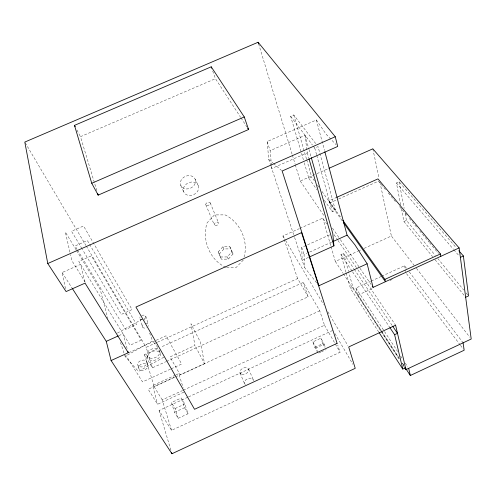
<?xml version="1.0" encoding="UTF-8"?>
<svg xmlns="http://www.w3.org/2000/svg" width="496" height="496" viewBox="0 0 496 496"><rect width="100%" height="100%" fill="white"/><g stroke="black" fill="none" stroke-linecap="round" stroke-linejoin="round"><path stroke-width="0.37" stroke-dasharray="2.48 1.86" d="M244.038 257.095C248.75 241.081 240.083 222.084 225.041 214.88L214.433 214.917L207.099 222.847C201.63 239.401 209.572 260.028 225.73 267.276M218.19 251.925L222.921 246.754L229.815 246.723L230.882 248.887L233.002 253.995L228.278 259.11L221.414 259.191L218.19 251.925L221.414 259.191M219.22 254.107L223.969 248.924L230.882 248.887M220.385 257.002L227.23 256.934L231.93 251.832L229.815 246.723M243.319 260.028L236.313 267.325L226.368 267.642M117.403 333.101L142.135 319.244M120.491 342.432L125.097 356.37L152.545 340.994L157.914 347.522M163.897 357.176L138.434 371.436L125.097 356.37M317.849 352.681L316.175 347.938L324.241 344.212L320.875 338.204L312.877 341.893L314.793 347.312L316.987 351.342M318.754 353.053L320.751 352.129M321.42 351.819L326.089 349.661M178.182 418.314L188.058 413.745L184.822 404.035L181.288 397.984L171.442 402.523L174.542 412.312L178.182 418.314L175.063 408.537L171.442 402.523M187.86 397.215L159.061 410.49L171.554 430.348L340.058 352.228L337.751 345.042M204.569 363.773L180.277 374.951L170.01 356.915L194.965 345.489L190.972 323.789L200.403 342.104L204.569 363.773L194.965 345.489M171.554 430.348L162.235 399.888L182.547 390.544M183.247 390.222L324.508 325.24L319.74 310.794L303.242 282.422L160.648 347.25M175.02 376.935L148.18 389.242L157.579 404.271L184.462 391.89M188.561 396.887L333.021 330.299M175.063 408.537L184.822 404.035M314.793 347.312L322.729 343.647L320.875 338.204M174.542 412.312L184.518 407.706L181.288 397.984M175.336 375.174L152.681 385.553L157.579 404.271M176.024 374.858L178.771 373.6L183.129 387.605M162.235 399.888L154.132 386.694L319.74 310.794M381.548 331.471L357.852 295.194L373.234 288.145M390.011 280.451L392.113 279.49M157.833 348.527L144.491 354.59L152.433 367.834L165.732 361.764M166.433 361.448L308.121 296.794L303.242 282.422M170.469 369.136L142.538 381.908L125.643 354.962M171.163 368.819L181.641 364.027L166.005 335.823L156.166 340.287M378.746 332.029L350.492 288.486L352.947 287.364L348.645 271.839M357.852 295.194L355.892 288.052L370.506 281.362M371.2 281.046L380.947 276.588M381.641 276.266L404.6 265.757L406.472 268.224M152.433 367.834L146.159 347.324L156.724 342.525M157.43 342.209L297.619 278.566L308.121 296.794M331.086 246.754L335.346 261.442L357.765 251.267M358.465 250.945L360.567 249.996M364.07 248.403L391.387 236.003L414.061 265.261M308.369 257.443L302.151 260.257L301.742 247.448L329.958 234.726M401.419 208.673L403.918 221.526L406.46 220.373L435.296 255.471M345.929 272.242L340.957 254.516L343.523 253.351L353.89 268.708M128.755 352.724L155.465 340.609M118.823 335.674L123.008 333.789L127.472 349.823M316.603 282.788L304.532 267.449L304.073 254.591L306.894 253.32M309.715 252.042L331.57 242.172M324.353 200.353L332.339 211.693L335.395 210.323L318.023 146.599L314.737 148.05L312.889 145.607M400.687 204.891L396.428 182.968L399.088 181.772L456.301 247.802M297.619 278.566L282.943 235.997L299.138 228.73M299.844 228.414L322.778 218.116L326.684 223.857M342.104 220.658L329.586 203.038L328.966 200.806L335.972 197.675M329.586 203.038L337.968 199.287M338.669 198.977L378.479 181.152L385.838 190.03M295.318 164.815L300.247 181.059L316.287 173.935M316.994 173.625L328.302 168.603M304.284 162.8L308.828 178.306L311.705 177.022L314.39 180.792M65.472 288.647L62.105 272.552L80.532 264.399L84.872 282.385M271.486 165.521L270.146 150.672L304.984 135.358L307.284 152.805L271.752 168.491L271.554 166.259M270.822 165.683L268.733 159.371L267.164 141.552L316.374 119.982L326.058 134.125L336.133 144.789M303.422 159.848L290.668 116.287L293.756 114.942L315.692 143.555M96.838 190.687L80.457 136.685L215.456 78.678L240.603 117.285M268.733 159.371L272.819 162.911M273.401 163.42L281.573 170.506M396.428 182.968L453.332 249.166M453.834 249.748L459.37 256.19M388.294 192.994L396.149 202.461M399.584 206.603L407.439 216.076M409.405 218.445L417.75 228.501M419.709 230.869L429.034 242.116M429.53 242.711L438.365 253.363M437.739 258.447L463.636 289.974M466.079 292.944L468.522 295.92M403.918 221.526L432.605 256.705M435.035 259.687L464.206 295.455M416.417 268.311L469.78 337.199M409.281 271.926L463.09 342.829M290.668 116.287L312.424 144.999M406.559 273.693L459.984 344.683M460.449 345.303L463.233 349.004M328.966 200.806L341.502 218.407M317.514 185.194L318.86 187.079M321.985 191.475L335.395 210.323M308.828 178.306L316.814 189.646M300.247 181.059L324.669 216.709M332.518 228.172L339.927 238.991M340.361 239.63L359.55 267.648M359.984 268.28L371.318 284.834M334.05 234.695L337.516 239.791M337.95 240.43L357.455 269.117M357.889 269.756L395.603 325.221M354.318 269.353L392.311 325.667M340.957 254.516L352.117 271.188M352.544 271.833L389.459 326.988M355.892 288.052L397.618 351.49M400.594 356.023L402.299 358.614M405.282 363.146L407.836 367.028M352.947 287.364L380.934 330.169M381.356 330.82L398.741 357.411M402.554 363.246L404.252 365.843M381.97 332.115L399.323 358.67M402.287 363.202L404.401 366.445M335.346 261.442L342.959 273.098M343.381 273.749L380.581 330.745M381.002 331.39L399.181 359.24M402.988 365.075L404.259 367.015M241.025 117.93L246.89 126.933M62.105 272.552L72.087 288.102M85.231 282.187L71.889 260.667L70.513 254.634M76.155 249.854L65.329 231.998L70.339 253.878M76.558 250.511L100.223 289.528L107.874 318.699M77.041 249.246L75.057 245.973L87.37 240.548L136.567 324.52L125.581 329.48L77.438 249.903M81.952 248.67L71.529 231.266L83.551 225.99L132.06 309.591L121.303 314.427L82.348 249.339M282.943 235.997L285.305 239.983M285.696 240.653L323.497 304.439M327.831 311.742L347.913 345.631M25.197 142.73L85.87 245.359M86.267 246.028L146.159 347.324M184.518 407.706L188.058 413.745M334.974 333.634L352.904 364.324M324.508 325.24L340.058 352.228M322.729 343.647L324.967 347.653M312.877 341.893L316.175 347.938M76.948 130.033L80.457 136.685M231.93 251.832L233.002 253.995M195.133 179.161A7.849 6.448 -24.4 0 1 186.502 188.976A7.849 6.448 -24.4 0 1 182.162 178.69A7.849 6.448 -24.4 0 1 195.133 179.161L198.301 185.591A7.942 6.473 -24.5 0 1 189.553 195.492A7.942 6.473 -24.5 0 1 185.194 185.157A7.942 6.473 -24.5 0 1 198.301 185.591M222.921 246.754L223.969 248.924M227.23 256.934L228.278 259.11M180.767 185.467L183.762 191.983M248.62 369.043L253.214 379.552M240.039 372.998L244.509 383.575M205.84 204.848L214.284 224.843M210.217 202.907L218.562 222.94M144.138 318.116L144.913 320.236M149.618 333.027L152.545 340.994M212.71 71.009L215.456 78.678M324.241 344.212L325.395 347.615M271.058 166.383L294.37 236.766M294.612 237.497L304.532 267.449M267.164 141.552L270.146 150.672M301.742 247.448L304.073 254.591M159.365 350.672L160.103 352.954M145.725 316.194L148.354 324.427M139.984 318.779L142.55 327.056A3.205 2.275 -18.5 0 0 146.593 327.726M258.571 43.729L292.181 154.479M292.404 155.217L295.095 164.077M147.194 356.215L147.889 358.509A6.739 4.613 -19.1 0 0 158.522 358.335A6.739 4.613 -19.1 0 0 156.6 350.895A6.739 4.613 -19.1 0 0 147.436 356.76L147.889 358.509M146.704 361.541L147.703 364.858M144.491 354.59L154.132 386.694M159.061 410.49L171.294 451.596M322.778 218.116L330.875 246.022M293.756 114.942L306.516 159.061M306.726 159.799L311.705 177.022M307.284 152.805L308.779 158.019M137.975 365.515L138.936 368.857M304.984 135.358L308.772 148.738M308.983 149.482L311.091 156.91M346.14 272.98L350.492 288.486M343.523 253.351L348.44 271.095M314.737 148.05L316.578 154.709M316.783 155.453L332.339 211.693M316.374 119.982L324.483 150.381M372.825 148.831L378.963 177.636M379.93 182.187L391.387 236.003M404.6 265.757L405.796 271.61M399.088 181.772L404.147 208.264M405.164 213.565L406.46 220.373M145.508 323.392A3.205 2.275 -18.5 0 1 148.31 326.219M142.544 327.05A3.205 2.275 -18.5 0 1 144.305 323.745M141.713 315.493A3.162 2.269 -18.3 0 1 145.446 315.822A3.162 2.269 -18.3 0 1 144.999 318.823M142.811 319.815A3.162 2.269 -18.3 0 1 140.015 316.994M245.353 384.487A4.793 3.075 -24.6 0 1 247.554 378.764A4.793 3.075 -24.6 0 1 253.382 380.773M141.286 340.132L130.045 345.222L78.765 261.435L91.382 255.855L141.286 340.132M140.876 370.152A4.848 3.28 -18.5 0 0 148.025 366.098A4.848 3.28 -18.5 0 0 141.031 364.287A4.848 3.28 -18.5 0 0 140.876 370.152M149.842 358.056A6.721 4.613 -19.1 0 0 159.793 352.427A6.721 4.613 -19.1 0 0 150.164 349.779A6.721 4.613 -19.1 0 0 149.842 358.056M139.909 366.817A4.83 3.28 -18.4 0 0 147.033 362.781A4.83 3.28 -18.4 0 0 140.064 360.958A4.83 3.28 -18.4 0 0 139.909 366.817M215.128 225.451A2.337 1.469 -22.6 0 0 218.649 223.516A2.337 1.469 -22.6 0 0 215.5 222.716A2.337 1.469 -22.6 0 0 215.128 225.451M206.689 205.443A2.393 1.451 -22.4 0 0 210.298 203.484A2.393 1.451 -22.4 0 0 207.099 202.715A2.393 1.451 -22.4 0 0 206.689 205.443M241.701 374.275A4.724 3.081 -24.5 0 0 248.787 370.264A4.724 3.081 -24.5 0 0 242.482 368.497A4.724 3.081 -24.5 0 0 241.701 374.275"/><path stroke-width="0.74" d="M379.167 332.68L402.777 369.074L405.523 367.79M404.68 367.66L405.945 369.607L471.2 339.028L459.129 247.926L372.825 148.831L329.009 168.287M405.251 367.741L410.328 375.509L464.163 350.238L463.09 342.829M72.503 288.746L106.268 341.347L111.092 360.536L171.932 453.747L355.241 368.33L348.7 346.958L395.603 325.221L405.945 369.607M402.777 369.074L394.611 334.688L397.494 333.349L392.745 326.306M465.663 297.247L468.522 295.92L463.388 255.979L458.831 250.722M343.443 222.549L385.454 281.703L384.915 279.391L440.448 253.946L377.989 178.876L336.672 197.358M372.192 286.111L373.066 287.382L459.129 247.926M460.381 257.362L463.388 255.979M317.992 284.561L318.922 285.739L367.139 263.767L354.814 244.671L347.082 235.16L324.83 151.695M309.058 257.133L333.932 245.88L332.779 233.455L311.302 157.654M111.092 360.536L128.284 352.737L127.875 351.28M106.268 341.347L118.122 335.99M332.983 241.533L347.082 235.16M128.284 352.737L85.052 283.135L66.086 291.574L47.771 263.519L335.265 136.729L337.702 146.45L282.156 171.008L318.922 285.739M98.183 195.126L248.564 129.512L244.268 116.951L211.209 66.824L74.493 125.37L91.754 183.272L98.183 195.126L97.737 193.645M91.754 183.272L244.268 116.951M335.265 136.729L258.118 42.253L24.8 142.061L47.771 263.519M342.841 220.292L384.915 279.391M389.887 327.633L394.611 334.688M247.727 128.222L248.564 129.512M74.493 125.37L75.194 126.703M211.209 66.824L211.711 68.219M258.118 42.253L258.571 43.729M171.504 452.315L171.932 453.747M308.989 158.763L333.932 245.88M367.139 263.767L373.066 287.382M408.685 368.323L410.328 375.509M440.448 253.946L440.82 256.32M337.1 343.356L194.537 409.293L135.929 307.043L301.562 232.612L337.1 343.356"/></g></svg>
